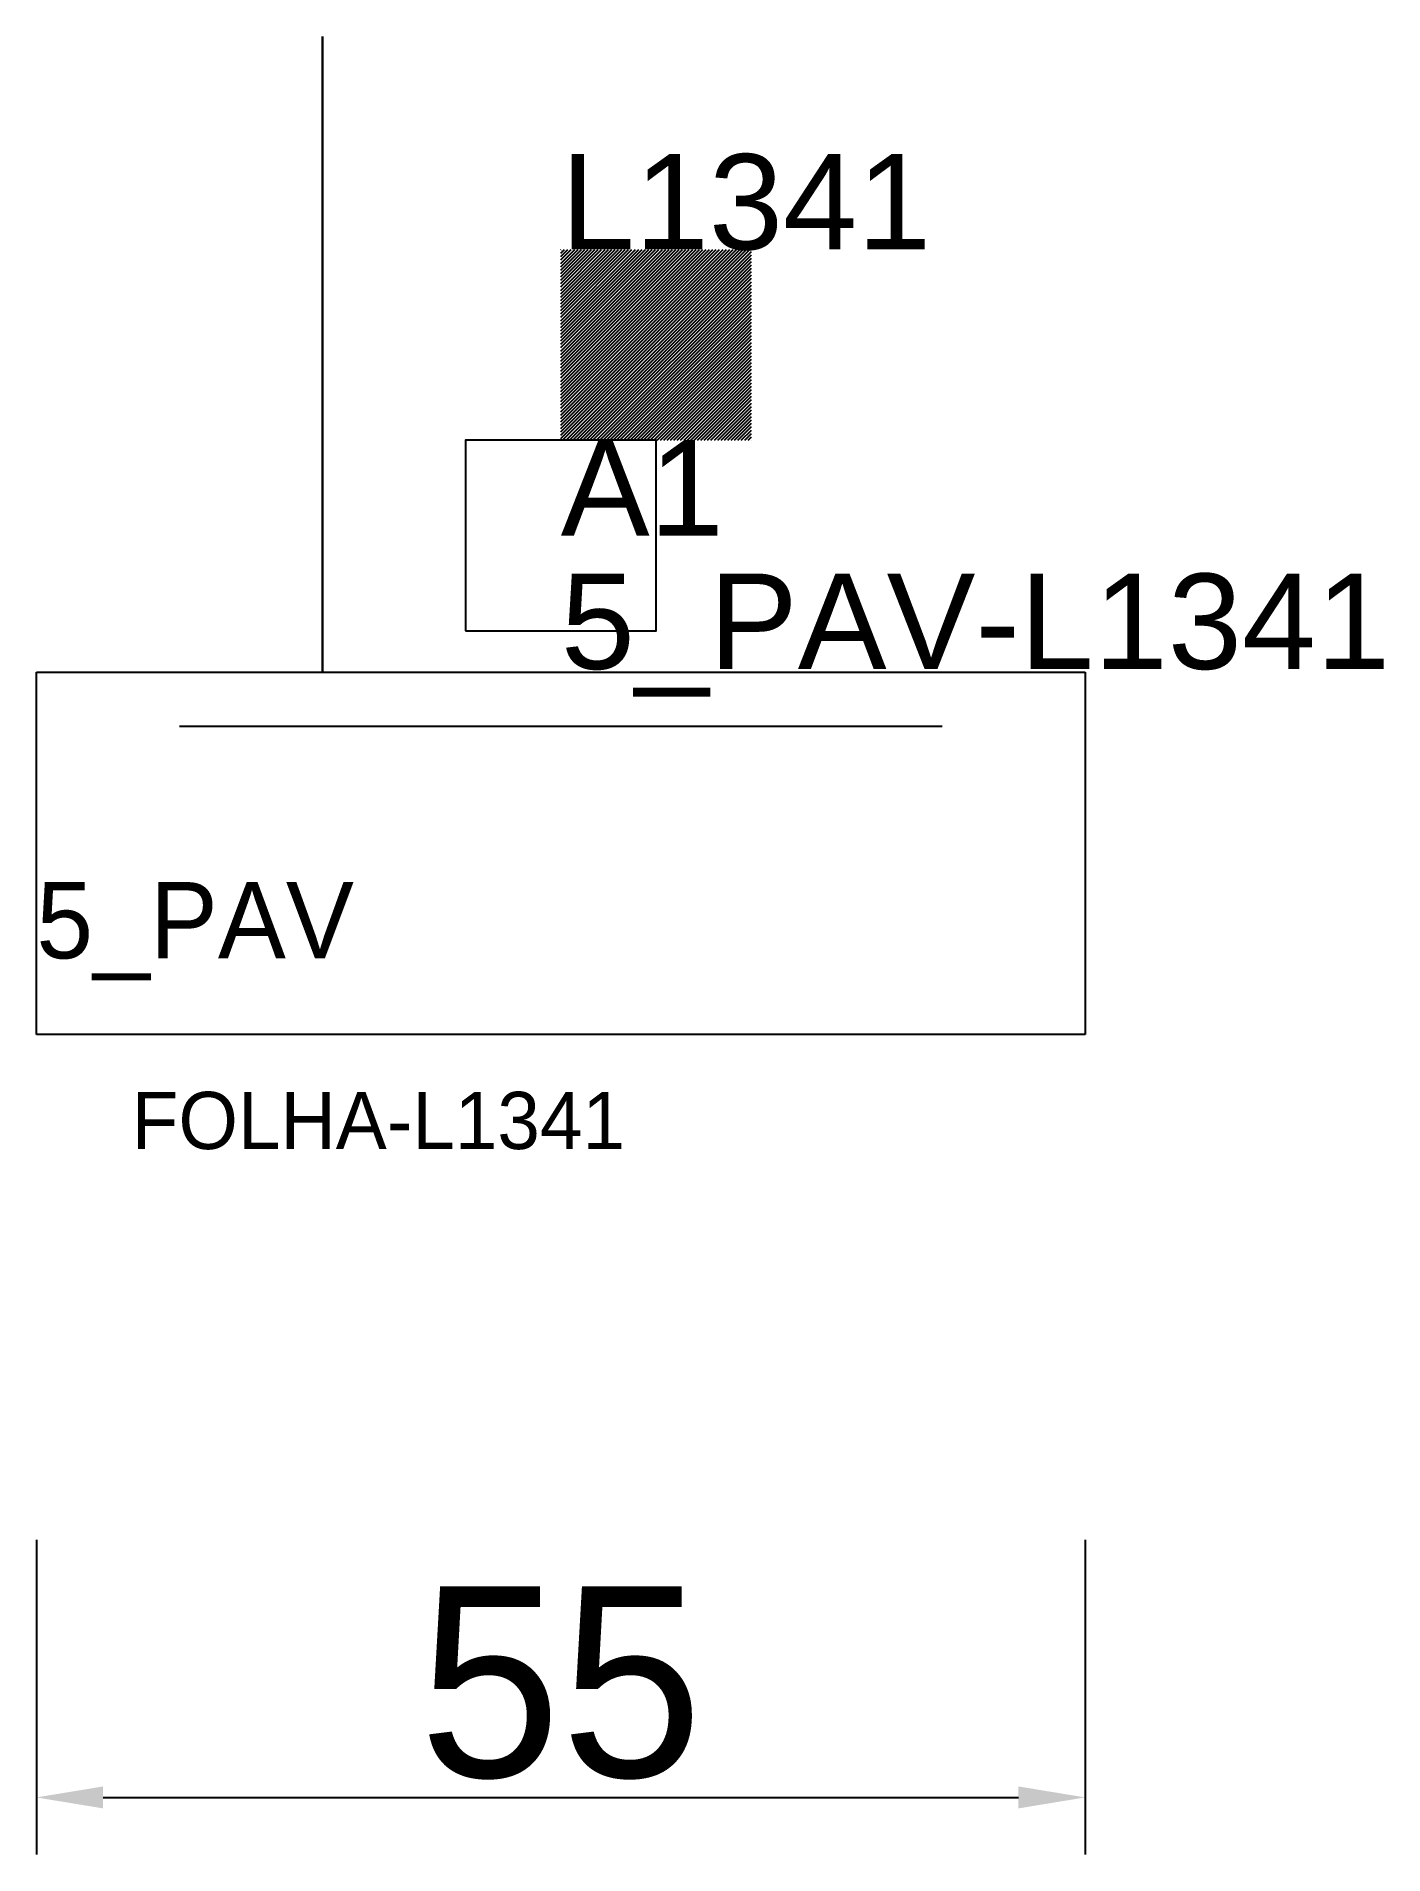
# Model space of a CAD drawing. Header units: metres. Extents: x 222.2 to 292.8, y 106.2 to 201.5.
import ezdxf

# ---------------------------------------------------------------- set-up
doc = ezdxf.new("R2010")
doc.units = ezdxf.units.M
for name, color, linetype in [('3', 3, 'CONTINUOUS'), ('AUX00', 7, 'CONTINUOUS'), ('COTA', 241, 'CONTINUOUS'), ('FOLHA', 255, 'CONTINUOUS'), ('Hachura', 251, 'CONTINUOUS'), ('NOMENCLATURA', 7, 'CONTINUOUS'), ('Nível', 160, 'CONTINUOUS'), ('Painéis', 200, 'CONTINUOUS'), ('Pilares', 5, 'CONTINUOUS'), ('REAPROVEITAMENTO', 251, 'CONTINUOUS'), ('SARR_2.2x7', 40, 'CONTINUOUS')]:
    doc.layers.add(name, color=color, linetype=linetype)
doc.styles.add('ARIAL', font='Arial.ttf')
doc.styles.add('STR_STANDARD', font='arial.ttf')
doc.dimstyles.new('EZ DXF', dxfattribs={"dimtxt": 10, "dimasz": 3.5, "dimexe": 3, "dimexo": 1.5, "dimgap": 1, "dimtad": 1, "dimdec": 1, "dimdsep": 46, "dimcen": 2.5, "dimazin": 3, "dimtfac": 1, "dimtmove": 0, "dimatfit": 3})

msp = doc.modelspace()

# ---------------------------------------------------------------- hatches: boundary and pattern name
at = {"layer": 'Hachura'}
h = msp.add_hatch(dxfattribs=at)
h.set_pattern_fill('ANSI31', scale=50)
h.paths.add_polyline_path([(222.2, 168.15), (237.2, 168.15), (237.2, 201.5), (237.2, 201.5), (237.2, 168.15), (277.2, 168.15), (277.2, 149.15), (222.2, 149.15)])
h = msp.add_hatch(dxfattribs=at)
h.set_pattern_fill('ANSI31', scale=50)
h.paths.add_polyline_path([(222.2, 168.15), (237.2, 168.15), (237.2, 201.5), (237.2, 201.5), (237.2, 168.15), (277.2, 168.15), (277.2, 149.15), (222.2, 149.15)])
at = {"layer": 'Reaproveitamento'}
h = msp.add_hatch(dxfattribs=at)
h.set_pattern_fill('SOLID')
h.paths.add_polyline_path([(249.7, 180.325), (259.7, 180.325), (259.7, 190.325), (249.7, 190.325)])
h = msp.add_hatch(dxfattribs=at)
h.set_pattern_fill('SOLID')
h.paths.add_polyline_path([(249.7, 180.325), (259.7, 180.325), (259.7, 190.325), (249.7, 190.325)])

# ---------------------------------------------------------------- linework, layer by layer
at = {"layer": 'Painéis', "color": 200}
for p, q in [((237.2, 168.15), (237.2, 201.5)), ((237.2, 201.5), (237.2, 201.5)), ((237.2, 201.5), (237.2, 168.15)), ((237.2, 168.15), (237.2, 201.5)), ((237.2, 201.5), (237.2, 201.5)), ((237.2, 201.5), (237.2, 168.15)), ((222.2, 168.15), (237.2, 168.15)), ((222.2, 149.15), (222.2, 168.15)), ((222.2, 168.15), (237.2, 168.15)), ((222.2, 149.15), (222.2, 168.15)), ((237.2, 168.15), (277.2, 168.15)), ((237.2, 168.15), (277.2, 168.15)), ((277.2, 168.15), (277.2, 149.15)), ((277.2, 168.15), (277.2, 149.15)), ((277.2, 149.15), (222.2, 149.15)), ((277.2, 149.15), (222.2, 149.15))]:
    msp.add_line(p, q, dxfattribs=at)
at = {"layer": 'Pilares'}
msp.add_lwpolyline([(244.7, 170.325), (254.7, 170.325), (254.7, 180.325), (244.7, 180.325)], close=True, dxfattribs=at)
msp.add_lwpolyline([(244.7, 170.325), (254.7, 170.325), (254.7, 180.325), (244.7, 180.325)], close=True, dxfattribs=at)
at = {"layer": 'SARR_2.2x7'}
msp.add_line((229.7, 165.325), (269.7, 165.325), dxfattribs=at)
msp.add_line((229.7, 165.325), (269.7, 165.325), dxfattribs=at)

# ---------------------------------------------------------------- texts
at = {"layer": '3', "style": 'STR_STANDARD'}
msp.add_text('A1', height=5, dxfattribs=at).set_placement((249.7, 175.325))
msp.add_text('A1', height=5, dxfattribs=at).set_placement((249.7, 175.325))
at = {"layer": 'AUX00', "style": 'STR_STANDARD'}
msp.add_text('5_PAV-L1341', height=5, dxfattribs=at).set_placement((249.7, 168.325))
msp.add_text('5_PAV-L1341', height=5, dxfattribs=at).set_placement((249.7, 168.325))
at = {"layer": 'FOLHA'}
msp.add_text('FOLHA-L1341', height=3, dxfattribs=at).set_placement((227.2, 143.15))
msp.add_text('FOLHA-L1341', height=3, dxfattribs=at).set_placement((227.2, 143.15))
at = {"layer": 'NOMENCLATURA', "insert": (249.7, 195.325), "char_height": 5, "attachment_point": 1, "style": 'ARIAL'}
msp.add_mtext('L1341', dxfattribs=at)
msp.add_mtext('L1341', dxfattribs=at)
at = {"layer": 'Nível'}
msp.add_text('5_PAV', height=4, dxfattribs=at).set_placement((222.2, 153.15))
msp.add_text('5_PAV', height=4, dxfattribs=at).set_placement((222.2, 153.15))

# ---------------------------------------------------------------- dimensions: what is measured, and where the dimension line sits
at = {"layer": 'COTA'}
msp.add_linear_dim(base=(222.2, 109.15), p1=(222.2, 124.15), p2=(277.2, 124.15), dimstyle='EZ DXF', dxfattribs=at).render()
msp.add_linear_dim(base=(222.2, 109.15), p1=(222.2, 124.15), p2=(277.2, 124.15), dimstyle='EZ DXF', dxfattribs=at).render()

doc.saveas('drawing.dxf')
